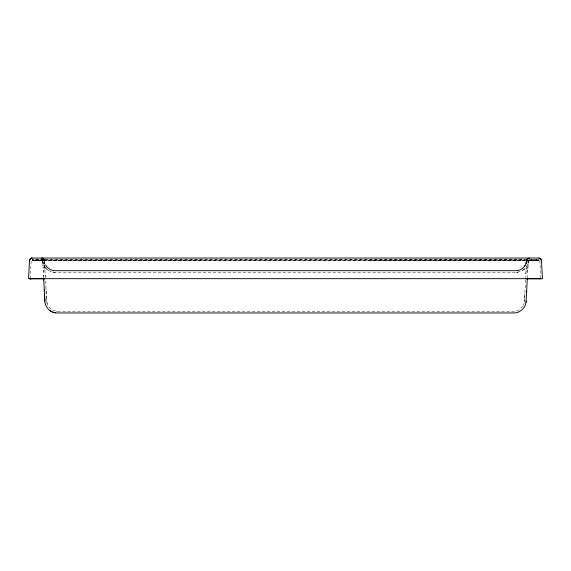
<?xml version="1.0" encoding="UTF-8"?>
<svg xmlns="http://www.w3.org/2000/svg" width="571" height="571" viewBox="0 0 571 571"><rect width="100%" height="100%" fill="white"/><g stroke="black" fill="none" stroke-linecap="round" stroke-linejoin="round"><path stroke-width="0.43" stroke-dasharray="2.85 2.14" d="M45.951 289.947L45.951 289.333M527.347 277.963L528.254 260.654L528.81 259.805L528.189 261.889M524.613 298.283L524.221 302.98L523.3 305.506M524.735 296.035L524.649 297.605M526.027 271.418L526.084 270.276M527.804 269.284L527.954 266.386M528.111 263.409L528.168 262.325M30.213 278.762L31.169 260.547M525.57 279.997L524.378 302.102M525.62 279.119L526.334 265.451M524.778 295.15L524.828 294.215M525.891 273.866L525.962 272.624M526.141 269.198L526.191 268.17M527.683 271.51L527.747 270.361M527.997 265.544L528.075 264.059M526.226 266.828L527.497 264.33L528.232 260.976L527.932 263.502L528.246 260.711L528.011 262.746M528.168 261.618L528.289 260.683M522.858 306.292L518.989 309.96L513.821 311.295L57.179 311.295L52.011 309.96L48.142 306.292M525.184 268.256L523.678 269.69L525.084 268.299M524.435 268.97L520.516 271.475L515.956 272.388L52.975 272.224L55.044 272.388L51.369 271.789L48.021 270.154L45.816 268.256L47.322 269.69L43.867 265.194M522.194 270.654L522.986 270.147M528.917 259.762L538.838 259.741L529.067 259.748M516.891 272.317L518.025 272.224L515.956 272.353M43.717 259.726L32.162 259.726L525.506 259.741L44.602 259.726M201.056 260.176L45.494 260.255L525.506 260.09L369.944 260.176M54.109 272.317L55.044 272.353M56.272 311.259L57.179 311.295M50.484 271.475L51.369 271.789M539.324 259.834L539.616 260.076M43.653 277.963L42.746 260.654L42.233 259.834L42.811 261.889M46.572 268.977L47.272 269.591M44.774 266.828L45.316 267.585M47.7 305.506L46.494 300.289M43.503 264.33L42.711 260.683L43.068 263.502L42.754 260.711L42.832 261.618M47.015 303.843L45.459 279.918M539.816 260.483L540.744 277.899M44.624 264.694L44.666 265.472M46.472 299.896L46.387 298.283M42.925 264.059L42.832 262.332M44.638 264.98L45.38 279.119M44.709 266.314L44.981 271.446M45.173 275.151L45.245 276.492M46.008 291.117L46.351 297.612M42.968 264.78L43.003 265.558M43.096 267.299L43.146 268.27M43.26 270.397L43.317 271.532M43.51 275.243L43.582 276.578M44.602 260.09L32.162 260.09L44.602 260.098M538.838 260.09L526.398 260.09L538.838 260.09M44.602 260.255L32.162 260.262L44.602 260.269M538.838 260.233L526.398 260.233L538.838 260.233M369.944 260.483L32.162 260.547L538.838 260.562L369.944 260.483"/><path stroke-width="0.86" d="M44.288 290.032L44.295 289.476M526.448 263.324L526.505 262.239M526.526 261.803L527.147 259.07L529.253 258.042L526.99 259.291L526.305 263.138L526.576 260.89C526.241 266.264 521.337 270.804 515.956 270.69L55.044 270.69C51.133 270.718 47.336 268.399 45.573 264.901M29.499 260.562L28.55 278.677L542.45 278.677L541.472 260.269L540.623 258.72L538.995 258.042L32.162 258.042L30.27 258.827L29.499 260.562L30.441 258.67L32.162 258.042M526.455 263.217L526.59 260.562L526.112 263.238M44.831 300.382C44.609 307.048 50.469 313.129 57.179 312.958L513.821 312.958C520.181 313.101 525.948 307.612 526.127 301.252L527.326 278.32M526.598 292.266L526.655 291.167M526.041 302.223L526.127 301.288M524.478 266.421L524.985 265.679M540.766 278.784L526.433 278.762M30.27 278.762L44.567 278.762M31.205 278.762L30.27 278.791M538.838 258.042L540.673 258.77L541.501 260.562M539.781 278.677L540.751 278.762M30.499 278.798L29.549 278.677M30.584 278.798L29.792 278.677M55.308 312.815L52.611 312.08M50.141 310.752L50.933 311.259M44.21 259.691L43.41 258.627L41.747 258.042L43.268 258.52L44.245 259.776M43.703 278.662L43.803 280.068M44.41 260.562L44.581 263.866M43.674 278.32L44.873 301.288M44.524 262.753L44.552 263.324M44.517 294.343L44.559 295.278M44.609 296.149L44.688 297.698M44.724 298.369L44.809 299.982M31.169 258.235L31.576 258.121L31.169 258.235"/></g></svg>
